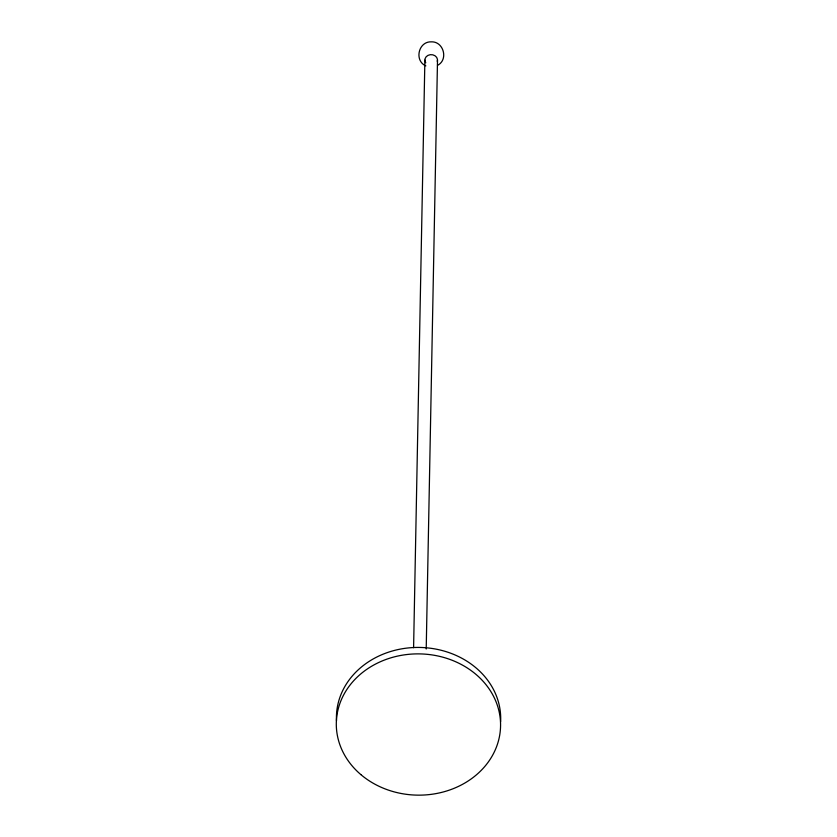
<?xml version="1.0" encoding="UTF-8"?>
<svg xmlns="http://www.w3.org/2000/svg" width="837" height="837" viewBox="0 0 837 837"><rect width="100%" height="100%" fill="white"/><g stroke="black" fill="none" stroke-linecap="round" stroke-linejoin="round"><path stroke-width="1.26" d="M413.593 647.712L424.882 60.086M426.211 648.999L437.51 60.065M437.542 65.349C448.663 59.804 443.652 41.243 431.275 41.85C418.385 41.337 414.033 60.777 425.845 65.872M425.751 62.796A6.319 5.43 1.1 0 1 430.323 54.687A6.319 5.43 1.1 0 1 437.312 61.467M336.495 720.657A82.141 70.632 1.1 0 1 418.626 647.43A82.141 70.632 1.1 0 1 500.62 721.588M360.82 774.57A82.141 70.632 1.1 0 0 497.942 742.649A82.141 70.632 1.1 0 0 396.55 656.323A82.141 70.632 1.1 0 0 360.82 774.57"/></g></svg>
